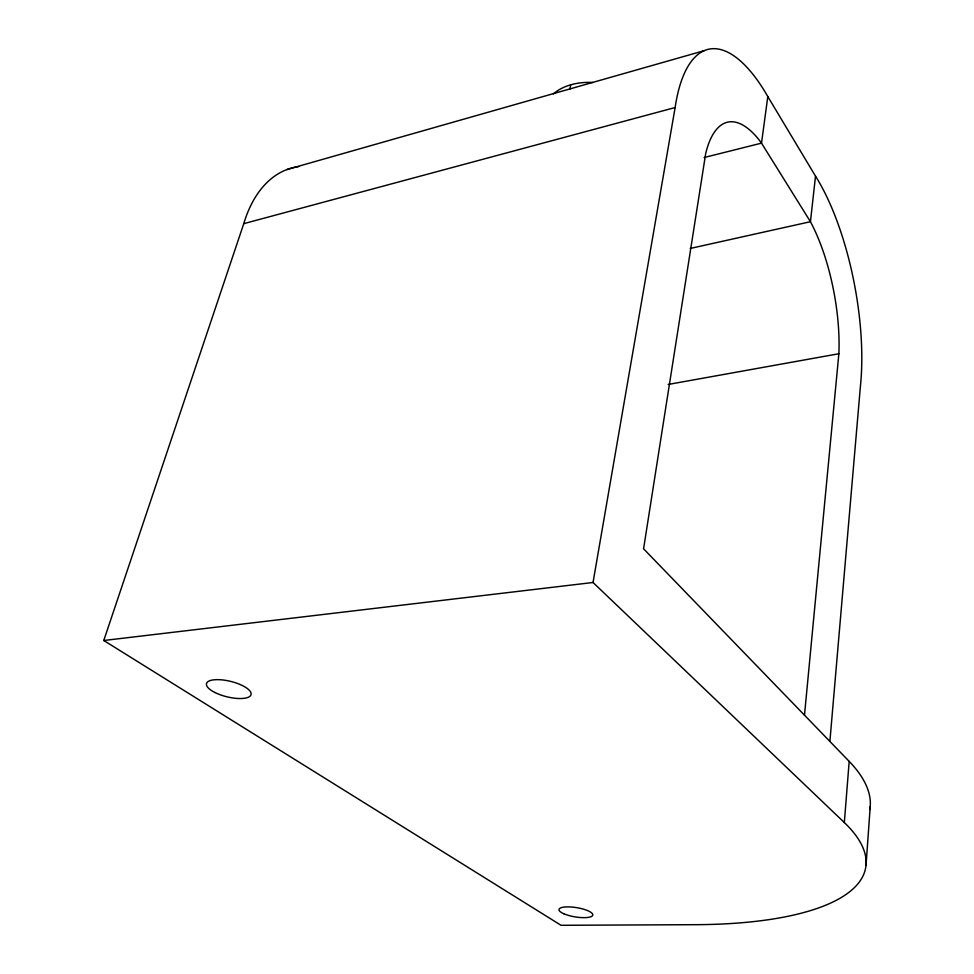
<?xml version="1.0" encoding="UTF-8"?>
<svg xmlns="http://www.w3.org/2000/svg" width="974" height="974" viewBox="0 0 974 974"><rect width="100%" height="100%" fill="white"/><g stroke="black" fill="none" stroke-linecap="round" stroke-linejoin="round"><path stroke-width="1.46" d="M866.069 864.936L870.232 806.509M298.701 166.603A144.858 86.99 75.2 0 0 243.768 223.655L103.768 640.502L561.048 925.3L695.899 924.679A301.648 96.049 9.5 0 0 844.336 822.555L849.182 761.388L643.571 548.788L705.7 153.502A118.694 44.816 78.4 0 1 761.51 143.141L810.441 221.707A112.899 41.066 79.4 0 1 838.87 353.745L804.487 715.172M829.885 741.445L860.419 386.167A155.828 56.029 79.4 0 0 815.518 176.16L767.804 96.584A166.749 62.981 78.1 0 0 675.128 107.542L243.768 223.655M815.518 176.16L810.441 221.707L690.225 248.455M767.804 96.584L761.51 143.141L704.129 157.532M844.336 822.555L593.032 582.489L675.128 107.542M569.79 89.231L570.752 84.811M286.977 169.537L704.19 50.672M668.152 384.462L838.87 353.745M103.768 640.502L593.032 582.489M849.182 761.388A296.108 103.244 9.5 0 1 869.855 809.528M553.439 93.857A55.165 37.73 12.9 0 1 592.91 82.486M563.776 913.746A17.13 4.687 9.3 0 0 592.18 916.023A17.13 4.687 9.3 0 0 571.738 907.038A17.13 4.687 9.3 0 0 563.776 913.746M214.925 692.502A22.938 7.926 13.8 0 0 250.915 694.986A22.938 7.926 13.8 0 0 220.514 679.755A22.938 7.926 13.8 0 0 214.925 692.502"/></g></svg>
